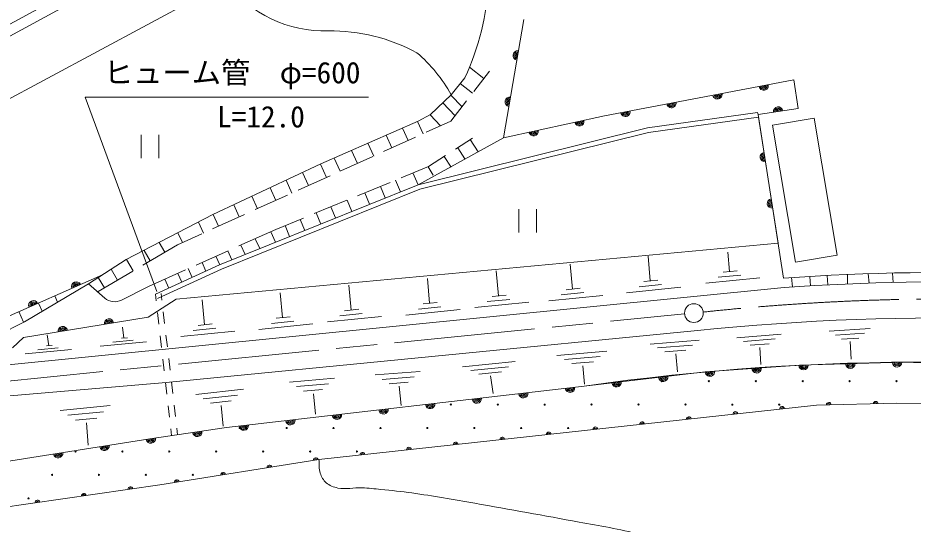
# Model space of a CAD drawing. Units: millimetres, scale not verified. Extents: x 40000 to 680000, y 20000 to 380000.
# Drawn here: x 207090 to 283411, y 277803 to 320992 of the extents above; entities that cross this region are included whole.
import ezdxf
from ezdxf.enums import TextEntityAlignment as Align

# ---------------------------------------------------------------- set-up
doc = ezdxf.new("R2010")
doc.units = ezdxf.units.MM
doc.header["$LTSCALE"] = 1000
doc.linetypes.add('CHAIN', pattern=[18.5, 12, -1.5, 3.5, -1.5])
for name, color, linetype, lineweight in [('M-BGD', 7, 'Continuous', 13), ('M-BMK', 2, 'CHAIN', 13), ('M-BMK-SRVR', 3, 'Continuous', 13), ('M-STR-HTXT', 7, 'Continuous', 13)]:
    doc.layers.add(name, color=color, linetype=linetype, lineweight=lineweight)
doc.styles.add('ＭＳ ゴシック', font='')
doc.styles.get('ＭＳ ゴシック').set_extended_font_data('MS Gothic')

# ---------------------------------------------------------------- blocks, each defined once
blk = doc.blocks.new('ﾌﾟﾛｯﾄﾏｰｸ-02')
at = {"color": 3, "linetype": 'Continuous', "lineweight": 13}
blk.add_circle((0, 0), 0.5, dxfattribs=at)

msp = doc.modelspace()

# ---------------------------------------------------------------- linework, layer by layer
at = {"layer": 'M-BGD'}
for p, q in [((223322, 329641), (190370, 311787)), ((223751, 328850), (190799, 310996)), ((225928, 324622), (191112, 305896)), ((250226, 320860), (248500, 310761)), ((248500, 310761), (250226, 320860)), ((246824, 315820), (245587, 316781)), ((247302, 316435), (245957, 314703)), ((244035, 314437), (245187, 315877)), ((245861, 314579), (244805, 315399)), ((257097, 312637), (273233, 315707)), ((257097, 312637), (273233, 315707)), ((273233, 315707), (273604, 313251)), ((242253, 312739), (244035, 314437)), ((243313, 313749), (244362, 312648)), ((245344, 313913), (244000, 312182)), ((244004, 314407), (244954, 313411)), ((273604, 313251), (270205, 312760)), ((273604, 313251), (270205, 312760)), ((232906, 308531), (241207, 312170)), ((241207, 312170), (242253, 312739)), ((244000, 312182), (241906, 311234)), ((242226, 312713), (243114, 311781)), ((248500, 310761), (257097, 312637)), ((248500, 310761), (257097, 312637)), ((270158, 312906), (260764, 311601)), ((270243, 312514), (260840, 311208)), ((270158, 312906), (270205, 312760)), ((270205, 312760), (272365, 298791)), ((270243, 312514), (271904, 301773)), ((240349, 310528), (239871, 311584)), ((241635, 311111), (241164, 312151)), ((241211, 306761), (260764, 311601)), ((217603, 311012), (217603, 309012)), ((219103, 311012), (219103, 309012)), ((240996, 310821), (238263, 309583)), ((238975, 309906), (238489, 310979)), ((248500, 310761), (241211, 306761)), ((241347, 306383), (260840, 311208)), ((244388, 309787), (245844, 310727)), ((237424, 309203), (236929, 310295)), ((244590, 309917), (245200, 308972)), ((245658, 310607), (246322, 309578)), ((237352, 309171), (234619, 307933)), ((236040, 308577), (235538, 309685)), ((242092, 308305), (243548, 309245)), ((243423, 309164), (244017, 308244)), ((223718, 304210), (232906, 308531)), ((233411, 307386), (232895, 308526)), ((234559, 307906), (234049, 309032)), ((231866, 306686), (231360, 307804)), ((239754, 307341), (242092, 308305)), ((240774, 307762), (241211, 306761)), ((242054, 308280), (242501, 307587)), ((230458, 306048), (229960, 307146)), ((233708, 307521), (230975, 306283)), ((236055, 305817), (238829, 306960)), ((239288, 307149), (239699, 306151)), ((241211, 306761), (224286, 299926)), ((241347, 306383), (224435, 299555)), ((229073, 305422), (228585, 306499)), ((236671, 306071), (237075, 305091)), ((238001, 306619), (238408, 305629)), ((227508, 304713), (227030, 305768)), ((230064, 305870), (227332, 304633)), ((232357, 304293), (235131, 305436)), ((235164, 305450), (235564, 304481)), ((225960, 304011), (225492, 305045)), ((233780, 304879), (234175, 303920)), ((249802, 304679), (249802, 302679)), ((251302, 304679), (251302, 302679)), ((216327, 300367), (223718, 304210)), ((226421, 304220), (223688, 302982)), ((224193, 303211), (223737, 304219)), ((229094, 302949), (231432, 303912)), ((231152, 303797), (231540, 302856)), ((232511, 304357), (232903, 303406)), ((222902, 302627), (222477, 303565)), ((229875, 303271), (230259, 302339)), ((222777, 302570), (220683, 301622)), ((221118, 301819), (220737, 302660)), ((225934, 301532), (229094, 302949)), ((228648, 302749), (229051, 301850)), ((220683, 301622), (217740, 299887)), ((219627, 300999), (219138, 301829)), ((271904, 301771), (220592, 296983)), ((226105, 301609), (226465, 300806)), ((227322, 302154), (227702, 301306)), ((218379, 300263), (217851, 301159)), ((222284, 299896), (225022, 301123)), ((224994, 301111), (225335, 300350)), ((267606, 300991), (267755, 299358)), ((213117, 298310), (216327, 300367)), ((216930, 299409), (216356, 300382)), ((222786, 300121), (223114, 299388)), ((223975, 300654), (224299, 299932)), ((254174, 299975), (254367, 297857)), ((260815, 300672), (261008, 298555)), ((216878, 299379), (213934, 297644)), ((215591, 298620), (215046, 299546)), ((218212, 298071), (221372, 299487)), ((224286, 299926), (218812, 297412)), ((224453, 299563), (218979, 297048)), ((220723, 299196), (221060, 298445)), ((221618, 299597), (221951, 298854)), ((247867, 299399), (248060, 297281)), ((267209, 299303), (268407, 299425)), ((281661, 299223), (281723, 298424)), ((202521, 293879), (214292, 299063)), ((202521, 293879), (214292, 299063)), ((214459, 297953), (213938, 298836)), ((219603, 298694), (219945, 297932)), ((241999, 298762), (242192, 296644)), ((260462, 298499), (261660, 298621)), ((265738, 298348), (270347, 298819)), ((266800, 298859), (268712, 299054)), ((273038, 298837), (273131, 298041)), ((274615, 298935), (274658, 298136)), ((276081, 299015), (276142, 298217)), ((277809, 299096), (277831, 298296)), ((279590, 299164), (279670, 298366)), ((204972, 291271), (272421, 297993)), ((207647, 295073), (213117, 298310)), ((213117, 298310), (214495, 297083)), ((215931, 296921), (218212, 298071)), ((235298, 298186), (235490, 296068)), ((253821, 297802), (255019, 297924)), ((258991, 297545), (263600, 298015)), ((260053, 298055), (261965, 298250)), ((210246, 297281), (210480, 296749)), ((220592, 296983), (218205, 295469)), ((218812, 297412), (218877, 296848)), ((219309, 297469), (219373, 296905)), ((222806, 296932), (222998, 294815)), ((229461, 297534), (229653, 295416)), ((247105, 296782), (249017, 296977)), ((247514, 297226), (248712, 297348)), ((252350, 296847), (256959, 297317)), ((253412, 297358), (255325, 297553)), ((208852, 296667), (209160, 295969)), ((234945, 296013), (236143, 296135)), ((241238, 296145), (243150, 296340)), ((241647, 296589), (242844, 296711)), ((246043, 296271), (250652, 296741)), ((207173, 295928), (207567, 295033)), ((218205, 295469), (207565, 293712)), ((207565, 293712), (218205, 295469)), ((218991, 295855), (219105, 294861)), ((219488, 295912), (219602, 294918)), ((229108, 295361), (230306, 295483)), ((233474, 295058), (238083, 295528)), ((234536, 295569), (236448, 295764)), ((240175, 295635), (244784, 296105)), ((203044, 292735), (207647, 295073)), ((215997, 294609), (216121, 293676)), ((222453, 294759), (223651, 294881)), ((227636, 294406), (232245, 294876)), ((228699, 294917), (230611, 295112)), ((209595, 293956), (209719, 293023)), ((219219, 293868), (219334, 292874)), ((219716, 293925), (219830, 292931)), ((219744, 289880), (265019, 294310)), ((220981, 293805), (225591, 294275)), ((222044, 294315), (223956, 294510)), ((268377, 293709), (272166, 294012)), ((276269, 294264), (279739, 294503)), ((276785, 293922), (279264, 294092)), ((207565, 293712), (206633, 292834)), ((214107, 292972), (218049, 293366)), ((215196, 293332), (216928, 293505)), ((215922, 293656), (216425, 293706)), ((260990, 293167), (265161, 293501)), ((261624, 292834), (264603, 293073)), ((268942, 293386), (271649, 293602)), ((269508, 293062), (271131, 293192)), ((277301, 293579), (278789, 293681)), ((278059, 293379), (278141, 291871)), ((207705, 292319), (211647, 292713)), ((208794, 292679), (210526, 292852)), ((209521, 293003), (210023, 293053)), ((253029, 292196), (257312, 292546)), ((262257, 292501), (264045, 292645)), ((263176, 292319), (263326, 290798)), ((270335, 292883), (270431, 291416)), ((219448, 291881), (219562, 290887)), ((219945, 291938), (220059, 290944)), ((245000, 291235), (249490, 291665)), ((253677, 291850), (256736, 292100)), ((254325, 291505), (256160, 291655)), ((273731, 291355), (282581, 291619)), ((282581, 291619), (297298, 291206)), ((237557, 290525), (241377, 290828)), ((245696, 290919), (248903, 291227)), ((246392, 290604), (248316, 290788)), ((255266, 291316), (255409, 289733)), ((265689, 290782), (273731, 291355)), ((230237, 289918), (234074, 290253)), ((238147, 290154), (240876, 290370)), ((247390, 290445), (247609, 288937)), ((255364, 289575), (265689, 290782)), ((200058, 288197), (219744, 289880)), ((219676, 289894), (219791, 288900)), ((220173, 289951), (220287, 288958)), ((222260, 288873), (226335, 289319)), ((224879, 286033), (255364, 289575)), ((224879, 286033), (255364, 289575)), ((230831, 289531), (233571, 289770)), ((231425, 289144), (233069, 289287)), ((238737, 289783), (240374, 289913)), ((239585, 289571), (239763, 287913)), ((222886, 288497), (225798, 288815)), ((232278, 288926), (232462, 287186)), ((210702, 287505), (214969, 287935)), ((219905, 287907), (220019, 286913)), ((220402, 287964), (220516, 286971)), ((223513, 288120), (225260, 288311)), ((224416, 287923), (224593, 286162)), ((232752, 283315), (275184, 287955)), ((232752, 283315), (275184, 287955)), ((275184, 287955), (282012, 288110)), ((275184, 287955), (282012, 288110)), ((282012, 288110), (292696, 287920)), ((282012, 288110), (292696, 287920)), ((211349, 287087), (214397, 287394)), ((211996, 286669), (213825, 286854)), ((212935, 286442), (213086, 284525)), ((218325, 285085), (224879, 286033)), ((218325, 285085), (224879, 286033)), ((220134, 285920), (220198, 285356)), ((220630, 285977), (220695, 285413)), ((200641, 282286), (218325, 285085)), ((200641, 282286), (218325, 285085)), ((219192, 281161), (232752, 283315)), ((219192, 281161), (232752, 283315)), ((201427, 278578), (219192, 281161)), ((201427, 278578), (219192, 281161))]:
    msp.add_line(p, q, dxfattribs=at)
msp.add_lwpolyline([(271421, 311850), (273398, 300152), (276948, 300752), (274971, 312450)], close=True, dxfattribs=at)
for centre in [(262000, 290001), (266000, 290000), (270000, 290000), (274000, 290000), (278000, 290001), (282000, 290001), (244000, 288001), (244000, 288001), (248000, 288000), (248000, 288000), (252000, 288000), (252000, 288000), (256000, 288001), (256000, 288001), (260000, 288001), (260000, 288001), (264000, 288001), (264000, 288001), (268000, 288000), (268000, 288000), (272000, 288000), (272000, 288000), (226000, 286000), (230000, 286000), (234000, 286000), (238000, 286001), (242000, 286001), (246000, 286000), (250000, 286000), (254000, 286000), (212000, 284000), (212000, 284000), (216000, 284001), (216000, 284001), (220000, 284001), (220000, 284001), (224000, 284000), (224000, 284000), (228000, 284000), (228000, 284000), (232000, 284000), (232000, 284000), (236000, 284001), (236000, 284001), (210000, 282000), (214000, 282001), (218000, 282001), (222000, 282001), (208000, 280000), (208000, 280000)]:
    msp.add_circle(centre, 50, dxfattribs=at)
for centre, radius, start, end in [((233226, 330481), 10598, 217.5151, 271.75606), ((225919, 324942), 21294, 334.80624, 357.73119), ((233717, 304341), 15547, 61.64142, 90.61118), ((232270, 307806), 13505, 29.40582, 49.1565), ((249700, 317782), 400, 80.30187, 260.30187), ((249700, 317782), 300, 80.30187, 260.30187), ((249700, 317782), 200, 80.30187, 260.30187), ((249700, 317782), 100, 80.30187, 260.30187), ((270667, 315219), 400, 190.77316, 10.77316), ((270667, 315219), 300, 190.77316, 10.77316), ((270667, 315219), 200, 190.77316, 10.77316), ((270667, 315219), 100, 190.77316, 10.77316), ((266737, 314472), 400, 190.77316, 10.77316), ((266737, 314472), 300, 190.77316, 10.77316), ((266737, 314472), 200, 190.77316, 10.77316), ((266737, 314472), 100, 190.77316, 10.77316), ((249026, 313839), 400, 80.30187, 260.30187), ((249026, 313839), 300, 80.30187, 260.30187), ((249026, 313839), 200, 80.30187, 260.30187), ((249026, 313839), 100, 80.30187, 260.30187), ((262808, 313724), 400, 190.77316, 10.77316), ((262808, 313724), 300, 190.77316, 10.77316), ((262808, 313724), 200, 190.77316, 10.77316), ((262808, 313724), 100, 190.77316, 10.77316), ((258878, 312976), 400, 190.77316, 10.77316), ((258878, 312976), 300, 190.77316, 10.77316), ((258878, 312976), 200, 190.77316, 10.77316), ((258878, 312976), 100, 190.77316, 10.77316), ((271905, 313006), 400, 8.22748, 188.22748), ((271905, 313006), 300, 8.22748, 188.22748), ((271905, 313006), 200, 8.22748, 188.22748), ((271905, 313006), 100, 8.22748, 188.22748), ((254960, 312171), 400, 192.31196, 12.31196), ((254960, 312171), 300, 192.31196, 12.31196), ((254960, 312171), 200, 192.31196, 12.31196), ((254960, 312171), 100, 192.31196, 12.31196), ((251052, 311318), 400, 192.31196, 12.31196), ((251052, 311318), 300, 192.31196, 12.31196), ((251052, 311318), 200, 192.31196, 12.31196), ((251052, 311318), 100, 192.31196, 12.31196), ((270768, 309120), 400, 98.78829, 278.78829), ((270768, 309120), 300, 98.78829, 278.78829), ((270768, 309120), 200, 98.78829, 278.78829), ((270768, 309120), 100, 98.78829, 278.78829), ((271379, 305167), 400, 98.78829, 278.78829), ((271379, 305167), 300, 98.78829, 278.78829), ((271379, 305167), 200, 98.78829, 278.78829), ((271379, 305167), 100, 98.78829, 278.78829), ((286404, 96668), 202611, 81.74169, 93.97329), ((212067, 298083), 400, 23.76596, 203.76596), ((286404, 96668), 201811, 82.14452, 93.97311), ((212067, 298083), 300, 23.76596, 203.76596), ((212067, 298083), 200, 23.76596, 203.76596), ((212067, 298083), 100, 23.76596, 203.76596), ((215334, 298078), 1302, 229.88118, 297.26132), ((208407, 296471), 400, 23.76596, 203.76596), ((208407, 296471), 300, 23.76596, 203.76596), ((208407, 296471), 200, 23.76596, 203.76596), ((208407, 296471), 100, 23.76596, 203.76596), ((285861, 94576), 200819, 80.48467, 95.95728), ((210911, 294265), 400, 9.37624, 189.37624), ((214858, 294916), 400, 9.37624, 189.37624), ((214858, 294916), 300, 9.37624, 189.37624), ((214858, 294916), 200, 9.37624, 189.37624), ((214858, 294916), 100, 9.37624, 189.37624), ((210911, 294265), 300, 9.37624, 189.37624), ((210911, 294265), 200, 9.37624, 189.37624), ((210911, 294265), 100, 9.37624, 189.37624), ((284225, 87470), 204155, 81.25454, 98.12709), ((282057, 291603), 400, 181.70387, 1.70387), ((282057, 291603), 300, 181.70387, 1.70387), ((282057, 291603), 200, 181.70387, 1.70387), ((282057, 291603), 100, 181.70387, 1.70387), ((266080, 290810), 400, 184.07779, 4.07779), ((266080, 290810), 300, 184.07779, 4.07779), ((266080, 290810), 200, 184.07779, 4.07779), ((266080, 290810), 100, 184.07779, 4.07779), ((270070, 291094), 400, 184.07779, 4.07779), ((270070, 291094), 300, 184.07779, 4.07779), ((270070, 291094), 200, 184.07779, 4.07779), ((270070, 291094), 100, 184.07779, 4.07779), ((274060, 291365), 400, 181.70387, 1.70387), ((274060, 291365), 300, 181.70387, 1.70387), ((274060, 291365), 200, 181.70387, 1.70387), ((274060, 291365), 100, 181.70387, 1.70387), ((278058, 291484), 400, 181.70387, 1.70387), ((278058, 291484), 300, 181.70387, 1.70387), ((278058, 291484), 200, 181.70387, 1.70387), ((278058, 291484), 100, 181.70387, 1.70387), ((262105, 290363), 400, 186.66815, 6.66815), ((262105, 290363), 300, 186.66815, 6.66815), ((262105, 290363), 200, 186.66815, 6.66815), ((262105, 290363), 100, 186.66815, 6.66815), ((254159, 289435), 400, 186.6266, 6.6266), ((254159, 289435), 300, 186.6266, 6.6266), ((254159, 289435), 200, 186.6266, 6.6266), ((254159, 289435), 100, 186.6266, 6.6266), ((258132, 289899), 400, 186.66815, 6.66815), ((258132, 289899), 300, 186.66815, 6.66815), ((258132, 289899), 200, 186.66815, 6.66815), ((258132, 289899), 100, 186.66815, 6.66815), ((246213, 288512), 400, 186.6266, 6.6266), ((246213, 288512), 300, 186.6266, 6.6266), ((246213, 288512), 200, 186.6266, 6.6266), ((246213, 288512), 100, 186.6266, 6.6266), ((250186, 288973), 400, 186.6266, 6.6266), ((250186, 288973), 300, 186.6266, 6.6266), ((250186, 288973), 200, 186.6266, 6.6266), ((250186, 288973), 100, 186.6266, 6.6266), ((242239, 288050), 400, 186.6266, 6.6266), ((242239, 288050), 300, 186.6266, 6.6266), ((242239, 288050), 200, 186.6266, 6.6266), ((242239, 288050), 100, 186.6266, 6.6266), ((272244, 287634), 200, 6.2399, 186.2399), ((272244, 287634), 100, 6.2399, 186.2399), ((276226, 287979), 200, 1.30376, 181.30376), ((276226, 287979), 100, 1.30376, 181.30376), ((280225, 288070), 200, 1.30376, 181.30376), ((280225, 288070), 100, 1.30376, 181.30376), ((234293, 287127), 400, 186.6266, 6.6266), ((234293, 287127), 300, 186.6266, 6.6266), ((234293, 287127), 200, 186.6266, 6.6266), ((234293, 287127), 100, 186.6266, 6.6266), ((238266, 287589), 400, 186.6266, 6.6266), ((238266, 287589), 300, 186.6266, 6.6266), ((238266, 287589), 200, 186.6266, 6.6266), ((238266, 287589), 100, 186.6266, 6.6266), ((268268, 287199), 200, 6.2399, 186.2399), ((268268, 287199), 100, 6.2399, 186.2399), ((226346, 286204), 400, 186.6266, 6.6266), ((226346, 286204), 300, 186.6266, 6.6266), ((226346, 286204), 200, 186.6266, 6.6266), ((226346, 286204), 100, 186.6266, 6.6266), ((230320, 286665), 400, 186.6266, 6.6266), ((230320, 286665), 300, 186.6266, 6.6266), ((230320, 286665), 200, 186.6266, 6.6266), ((230320, 286665), 100, 186.6266, 6.6266), ((260315, 286329), 200, 6.2399, 186.2399), ((260315, 286329), 100, 6.2399, 186.2399), ((264291, 286764), 200, 6.2399, 186.2399), ((264291, 286764), 100, 6.2399, 186.2399), ((222382, 285672), 400, 188.23445, 8.23445), ((222382, 285672), 300, 188.23445, 8.23445), ((222382, 285672), 200, 188.23445, 8.23445), ((222382, 285672), 100, 188.23445, 8.23445), ((252362, 285460), 200, 6.2399, 186.2399), ((252362, 285460), 100, 6.2399, 186.2399), ((256339, 285894), 200, 6.2399, 186.2399), ((256339, 285894), 100, 6.2399, 186.2399), ((218423, 285099), 400, 188.23445, 8.23445), ((218423, 285099), 300, 188.23445, 8.23445), ((218423, 285099), 200, 188.23445, 8.23445), ((218423, 285099), 100, 188.23445, 8.23445), ((244410, 284590), 200, 6.2399, 186.2399), ((244410, 284590), 100, 6.2399, 186.2399), ((248386, 285025), 200, 6.2399, 186.2399), ((248386, 285025), 100, 6.2399, 186.2399), ((214472, 284475), 400, 188.99474, 8.99474), ((214472, 284475), 300, 188.99474, 8.99474), ((214472, 284475), 200, 188.99474, 8.99474), ((214472, 284475), 100, 188.99474, 8.99474), ((236457, 283721), 200, 6.2399, 186.2399), ((240433, 284155), 200, 6.2399, 186.2399), ((240433, 284155), 100, 6.2399, 186.2399), ((210522, 283850), 400, 188.99474, 8.99474), ((210522, 283850), 300, 188.99474, 8.99474), ((210522, 283850), 200, 188.99474, 8.99474), ((210522, 283850), 100, 188.99474, 8.99474), ((232483, 283273), 200, 9.02936, 189.02936), ((232483, 283273), 100, 9.02936, 189.02936), ((236457, 283721), 100, 6.2399, 186.2399), ((228532, 282645), 200, 9.02936, 189.02936), ((228532, 282645), 100, 9.02936, 189.02936), ((224582, 282017), 200, 9.02936, 189.02936), ((224582, 282017), 100, 9.02936, 189.02936), ((216676, 280795), 200, 8.27104, 188.27104), ((216676, 280795), 100, 8.27104, 188.27104), ((220631, 281389), 200, 9.02936, 189.02936), ((220631, 281389), 100, 9.02936, 189.02936), ((212717, 280219), 200, 8.27104, 188.27104), ((212717, 280219), 100, 8.27104, 188.27104), ((208759, 279644), 200, 8.27104, 188.27104), ((208759, 279644), 100, 8.27104, 188.27104)]:
    msp.add_arc(centre, radius, start, end, dxfattribs=at)
msp.add_open_spline([(232752, 283315), (232789, 282927), (232739, 282519), (232864, 282149), (232967, 281845), (233132, 281542), (233373, 281330), (233645, 281092), (234008, 280958), (234362, 280883), (235034, 280740), (235737, 280925), (236424, 280898), (236966, 280877), (237506, 280813), (238046, 280759), (238927, 280671), (239809, 280580), (240687, 280458), (242478, 280209), (244257, 279885), (246039, 279577), (249010, 279064), (251979, 278534), (254941, 277967), (256665, 277637), (258413, 277403), (260102, 276925), (261313, 276582), (262454, 276026), (263647, 275621), (265422, 275020), (267216, 274477), (269016, 273953), (270629, 273484), (272232, 272956), (273881, 272633), (275702, 272276), (277565, 272182), (279407, 271955), (280675, 271799), (281958, 271730), (283212, 271486), (284466, 271242), (285700, 270894), (286913, 270495), (288136, 270094), (289292, 269505), (290510, 269088), (291384, 268789), (292250, 268400), (293169, 268306), (294868, 268132), (296570, 268654), (298277, 268723), (299302, 268765), (300328, 268748), (301353, 268723), (303527, 268671), (305696, 268501), (307869, 268410), (310318, 268308), (312768, 268086), (315219, 268150), (317992, 268222), (320737, 268749), (323507, 268880), (326128, 269003), (328756, 269017), (331379, 268932), (334287, 268837), (337176, 268369), (340084, 268306), (341301, 268280), (342518, 268353), (343733, 268410), (344533, 268448), (345360, 268784), (346131, 268567), (346479, 268469), (346758, 268193), (347017, 267941), (347329, 267638), (347463, 267173), (347799, 266899), (348104, 266650), (348482, 266485), (348865, 266395), (349226, 266310), (349607, 266389), (349977, 266372), (350913, 266327), (351847, 266243), (352780, 266163), (355478, 265931), (358163, 265537), (360866, 265375), (361552, 265334), (362242, 265293), (362928, 265329), (363562, 265362), (364215, 265370), (364816, 265572), (365348, 265750), (365771, 266163), (366276, 266406), (366725, 266623), (367186, 266825), (367666, 266962), (368043, 267071), (368433, 267137), (368824, 267171), (370040, 267276), (371265, 267190), (372485, 267148), (373707, 267105), (374933, 267076), (376146, 266916), (377465, 266742), (378772, 266461), (380061, 266128), (381175, 265841), (382203, 265169), (383351, 265086), (384256, 265020), (385164, 265280), (386038, 265526), (387065, 265815), (388016, 266328), (389004, 266731), (390858, 267486), (392727, 268206), (394564, 269001), (395655, 269473), (396717, 270011), (397808, 270484), (398949, 270978), (400210, 271231), (401260, 271897), (401791, 272234), (402302, 272648), (402650, 273171), (402928, 273588), (403137, 274084), (403160, 274585), (403180, 275030), (402935, 275448), (402823, 275880)], degree=3, knots=[0, 0, 0, 0, 1, 1, 1, 2, 2, 2, 3, 3, 3, 4, 4, 4, 5, 5, 5, 6, 6, 6, 7, 7, 7, 8, 8, 8, 9, 9, 9, 10, 10, 10, 11, 11, 11, 12, 12, 12, 13, 13, 13, 14, 14, 14, 15, 15, 15, 16, 16, 16, 17, 17, 17, 18, 18, 18, 19, 19, 19, 20, 20, 20, 21, 21, 21, 22, 22, 22, 23, 23, 23, 24, 24, 24, 25, 25, 25, 26, 26, 26, 27, 27, 27, 28, 28, 28, 29, 29, 29, 30, 30, 30, 31, 31, 31, 32, 32, 32, 33, 33, 33, 34, 34, 34, 35, 35, 35, 36, 36, 36, 37, 37, 37, 38, 38, 38, 39, 39, 39, 40, 40, 40, 41, 41, 41, 42, 42, 42, 43, 43, 43, 44, 44, 44, 45, 45, 45, 46, 46, 46, 47, 47, 47, 48, 48, 48, 49, 49, 49, 49], dxfattribs=at)
at = {"layer": 'M-BMK'}
msp.add_line((202382, 289628), (263926, 295730), dxfattribs=at)
msp.add_arc((286692, 97103), 199916, 80.68214, 96.08001, dxfattribs=at)
at = {"layer": 'M-STR-HTXT'}
for p, q in [((218922, 297657), (212824, 314220)), ((212824, 314220), (236971, 314220))]:
    msp.add_line(p, q, dxfattribs=at)

# ---------------------------------------------------------------- block references
at = {"layer": 'M-BMK-SRVR', "xscale": 1600, "yscale": 1600, "rotation": 90}
msp.add_blockref('ﾌﾟﾛｯﾄﾏｰｸ-02', (264722, 295808), dxfattribs=at)

# ---------------------------------------------------------------- texts
at = {"layer": 'M-STR-HTXT', "style": 'ＭＳ ゴシック'}
msp.add_text('ヒューム管\u3000φ=600', height=1833, dxfattribs=at).set_placement((225353, 314858), align=Align.BOTTOM_CENTER)
msp.add_text('L=12.0', height=1833, dxfattribs=at).set_placement((231552, 313479), align=Align.TOP_RIGHT)

doc.saveas('drawing.dxf')
